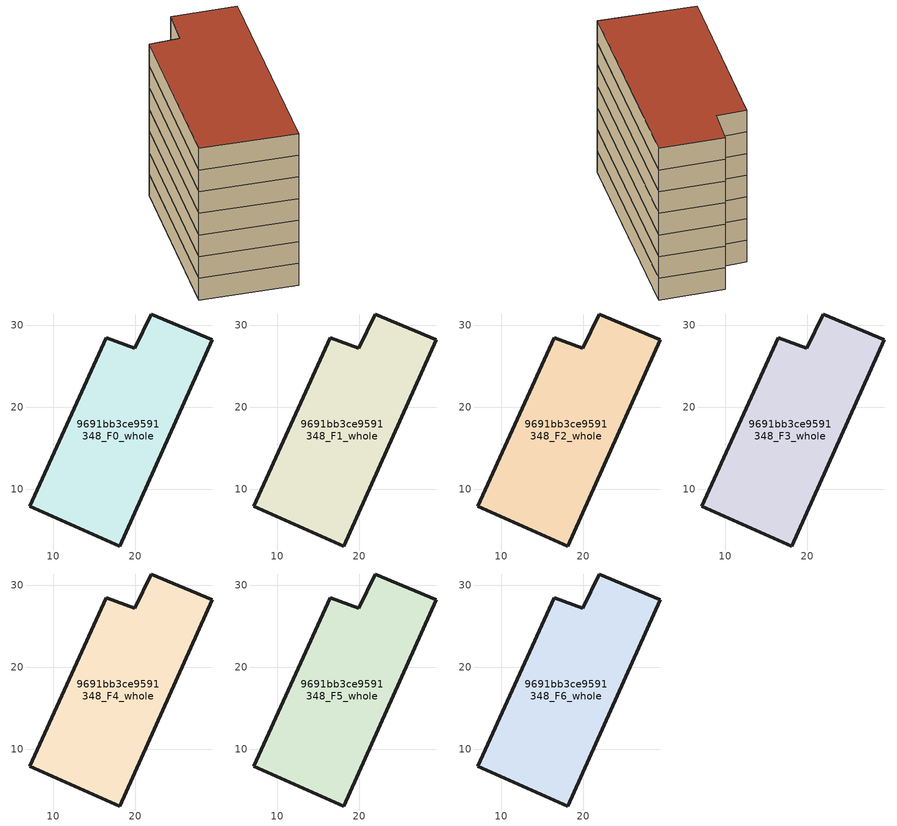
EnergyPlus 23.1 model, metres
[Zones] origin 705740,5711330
9691bb3ce9591348_F0_whole
 floor ground (EU_floor_Construction): 29.34,28.28 18.07,3.11 7.15,7.95 16.43,28.48 19.89,27.2 21.95,31.39 z0
 wall outside (EU_wall_Construction): 29.34,28.28 21.95,31.39 19.89,27.2 16.43,28.48 7.15,7.95 18.07,3.11 29.34,28.28 z0:3
9691bb3ce9591348_F1_whole
 floor to 9691bb3ce9591348_F0_whole (EU_floor_Construction): 29.34,28.28 18.07,3.11 7.15,7.95 16.43,28.48 19.89,27.2 21.95,31.39 z3
 wall outside (EU_wall_Construction): 29.34,28.28 21.95,31.39 19.89,27.2 16.43,28.48 7.15,7.95 18.07,3.11 29.34,28.28 z3:6
9691bb3ce9591348_F2_whole
 floor to 9691bb3ce9591348_F1_whole (EU_floor_Construction): 29.34,28.28 18.07,3.11 7.15,7.95 16.43,28.48 19.89,27.2 21.95,31.39 z6
 wall outside (EU_wall_Construction): 29.34,28.28 21.95,31.39 19.89,27.2 16.43,28.48 7.15,7.95 18.07,3.11 29.34,28.28 z6:9
9691bb3ce9591348_F3_whole
 floor to 9691bb3ce9591348_F2_whole (EU_floor_Construction): 29.34,28.28 18.07,3.11 7.15,7.95 16.43,28.48 19.89,27.2 21.95,31.39 z9
 wall outside (EU_wall_Construction): 29.34,28.28 21.95,31.39 19.89,27.2 16.43,28.48 7.15,7.95 18.07,3.11 29.34,28.28 z9:12
9691bb3ce9591348_F4_whole
 floor to 9691bb3ce9591348_F3_whole (EU_floor_Construction): 29.34,28.28 18.07,3.11 7.15,7.95 16.43,28.48 19.89,27.2 21.95,31.39 z12
 wall outside (EU_wall_Construction): 29.34,28.28 21.95,31.39 19.89,27.2 16.43,28.48 7.15,7.95 18.07,3.11 29.34,28.28 z12:15
9691bb3ce9591348_F5_whole
 floor to 9691bb3ce9591348_F4_whole (EU_floor_Construction): 29.34,28.28 18.07,3.11 7.15,7.95 16.43,28.48 19.89,27.2 21.95,31.39 z15
 wall outside (EU_wall_Construction): 29.34,28.28 21.95,31.39 19.89,27.2 16.43,28.48 7.15,7.95 18.07,3.11 29.34,28.28 z15:18
9691bb3ce9591348_F6_whole
 floor to 9691bb3ce9591348_F5_whole (EU_floor_Construction): 29.34,28.28 18.07,3.11 7.15,7.95 16.43,28.48 19.89,27.2 21.95,31.39 z18
 wall outside (EU_wall_Construction): 29.34,28.28 21.95,31.39 19.89,27.2 16.43,28.48 7.15,7.95 18.07,3.11 29.34,28.28 z18:21
 roof outside (EU_roof_Construction): 18.07,3.11 29.34,28.28 21.95,31.39 19.89,27.2 16.43,28.48 7.15,7.95 z21
[Building]
EU S2 Campaign: North Axis=0; Terrain=City; Solar Distribution=FullExterior
[Site:Location]
London: Latitude=51.5; Longitude=-0.5; Time Zone=0; Elevation=25
[SizingPeriod:WeatherFileDays]
AnnualSizingPeriod: Begin Month=1; Begin Day of Month=1; End Month=12; End Day of Month=31; Day of Week for Start Day=Monday; Use Weather File Daylight Saving Period=No; Use Weather File Rain and Snow Indicators=No
[MATERIAL]
EU_InternalMass_Material: Roughness=MediumRough; Thickness=0.1; Conductivity=1; Density=1800; Specific Heat=900; Thermal Absorptance=0.9; Solar Absorptance=0.7; Visible Absorptance=0.7
[MATERIAL:NOMASS] Roughness=MediumRough; Thermal Absorptance=0.9; Solar Absorptance=0.7; Visible Absorptance=0.7
Name | Thermal Resistance
EU_wall_NoMass | 1.04674
EU_roof_NoMass | 4.32442
EU_floor_NoMass | 2.04616
[CONSTRUCTION]
EU_wall_Construction: EU_wall_NoMass
EU_roof_Construction: EU_roof_NoMass
EU_floor_Construction: EU_floor_NoMass
EU_InternalMass_Construction: EU_InternalMass_Material
[ZONE] Type=1; Multiplier=1; Ceiling Height=autocalculate; Floor Area=autocalculate; Part of Total Floor Area=Yes
Name | Volume
9691bb3ce9591348_F0_whole | 926.563
9691bb3ce9591348_F1_whole; 9691bb3ce9591348_F2_whole; 9691bb3ce9591348_F3_whole; 9691bb3ce9591348_F4_whole; 9691bb3ce9591348_F5_whole; 9691bb3ce9591348_F6_whole | 926.562
[INTERNALMASS] Construction=EU_InternalMass_Construction; Surface Area=308.854
Name | Zone or ZoneList
9691bb3ce9591348_F0_whole_EU_InternalMass | 9691bb3ce9591348_F0_whole
9691bb3ce9591348_F1_whole_EU_InternalMass | 9691bb3ce9591348_F1_whole
9691bb3ce9591348_F2_whole_EU_InternalMass | 9691bb3ce9591348_F2_whole
9691bb3ce9591348_F3_whole_EU_InternalMass | 9691bb3ce9591348_F3_whole
9691bb3ce9591348_F4_whole_EU_InternalMass | 9691bb3ce9591348_F4_whole
9691bb3ce9591348_F5_whole_EU_InternalMass | 9691bb3ce9591348_F5_whole
9691bb3ce9591348_F6_whole_EU_InternalMass | 9691bb3ce9591348_F6_whole
[OTHEREQUIPMENT] Fuel Type=Electricity; Design Level Calculation Method=Watts/Area; Power per Zone Floor Area=1; Fraction Latent=0; Fraction Radiant=0; Fraction Lost=0; Carbon Dioxide Generation Rate=0; EndUse Subcategory=EU_Step8_InternalGains
Name | Zone or ZoneList or Space or SpaceList | Schedule
EU_Step8_InternalGain_9691bb3ce9591348_F0_whole_f000 | 9691bb3ce9591348_F0_whole | EU_Step8_GainSchedule_9691bb3ce9591348_F0_whole_f000
EU_Step8_InternalGain_9691bb3ce9591348_F1_whole_f000 | 9691bb3ce9591348_F1_whole | EU_Step8_GainSchedule_9691bb3ce9591348_F1_whole_f000
EU_Step8_InternalGain_9691bb3ce9591348_F2_whole_f000 | 9691bb3ce9591348_F2_whole | EU_Step8_GainSchedule_9691bb3ce9591348_F2_whole_f000
EU_Step8_InternalGain_9691bb3ce9591348_F3_whole_f000 | 9691bb3ce9591348_F3_whole | EU_Step8_GainSchedule_9691bb3ce9591348_F3_whole_f000
EU_Step8_InternalGain_9691bb3ce9591348_F4_whole_f000 | 9691bb3ce9591348_F4_whole | EU_Step8_GainSchedule_9691bb3ce9591348_F4_whole_f000
EU_Step8_InternalGain_9691bb3ce9591348_F5_whole_f000 | 9691bb3ce9591348_F5_whole | EU_Step8_GainSchedule_9691bb3ce9591348_F5_whole_f000
EU_Step8_InternalGain_9691bb3ce9591348_F6_whole_f000 | 9691bb3ce9591348_F6_whole | EU_Step8_GainSchedule_9691bb3ce9591348_F6_whole_f000
[ZONEVENTILATION:DESIGNFLOWRATE] Schedule=EU_AlwaysOn; Design Flow Rate Calculation Method=AirChanges/Hour; Air Changes per Hour=0.488719; Ventilation Type=Natural; Fan Pressure Rise=0; Fan Total Efficiency=1; Constant Term Coefficient=1; Temperature Term Coefficient=0; Velocity Term Coefficient=0; Velocity Squared Term Coefficient=0; Minimum Indoor Temperature=-100; Maximum Indoor Temperature=100; Delta Temperature=-100; Minimum Outdoor Temperature=-100; Maximum Outdoor Temperature=100; Maximum Wind Speed=40
Name | Zone or ZoneList or Space or SpaceList
EU_ConstantAir_9691bb3ce9591348_F0_whole | 9691bb3ce9591348_F0_whole
EU_ConstantAir_9691bb3ce9591348_F1_whole | 9691bb3ce9591348_F1_whole
EU_ConstantAir_9691bb3ce9591348_F2_whole | 9691bb3ce9591348_F2_whole
EU_ConstantAir_9691bb3ce9591348_F3_whole | 9691bb3ce9591348_F3_whole
EU_ConstantAir_9691bb3ce9591348_F4_whole | 9691bb3ce9591348_F4_whole
EU_ConstantAir_9691bb3ce9591348_F5_whole | 9691bb3ce9591348_F5_whole
EU_ConstantAir_9691bb3ce9591348_F6_whole | 9691bb3ce9591348_F6_whole
[HVACTEMPLATE:THERMOSTAT] Constant Heating Setpoint=20; Constant Cooling Setpoint=50
EU_HeatOnly_9691bb3ce9591348_F0_whole; EU_HeatOnly_9691bb3ce9591348_F1_whole; EU_HeatOnly_9691bb3ce9591348_F2_whole; EU_HeatOnly_9691bb3ce9591348_F3_whole; EU_HeatOnly_9691bb3ce9591348_F4_whole; EU_HeatOnly_9691bb3ce9591348_F5_whole; EU_HeatOnly_9691bb3ce9591348_F6_whole
[HVACTEMPLATE:ZONE:IDEALLOADSAIRSYSTEM] System Availability Schedule=EU_AlwaysOn; Maximum Heating Supply Air Temperature=50; Minimum Cooling Supply Air Temperature=13; Maximum Heating Supply Air Humidity Ratio=0.0156; Minimum Cooling Supply Air Humidity Ratio=0.0077; Heating Limit=NoLimit; Cooling Limit=NoLimit; Heating Availability Schedule=EU_AlwaysOn; Cooling Availability Schedule=EU_CoolingOff; Dehumidification Control Type=ConstantSensibleHeatRatio; Cooling Sensible Heat Ratio=0.7; Dehumidification Setpoint=60; Humidification Control Type=None; Humidification Setpoint=30; Outdoor Air Method=None; Outdoor Air Flow Rate per Person=0.00944; Outdoor Air Flow Rate per Zone Floor Area=0; Outdoor Air Flow Rate per Zone=0; Demand Controlled Ventilation Type=None; Outdoor Air Economizer Type=NoEconomizer; Heat Recovery Type=None; Sensible Heat Recovery Effectiveness=0.7; Latent Heat Recovery Effectiveness=0.65
Name | Template Thermostat
9691bb3ce9591348_F0_whole | EU_HeatOnly_9691bb3ce9591348_F0_whole
9691bb3ce9591348_F1_whole | EU_HeatOnly_9691bb3ce9591348_F1_whole
9691bb3ce9591348_F2_whole | EU_HeatOnly_9691bb3ce9591348_F2_whole
9691bb3ce9591348_F3_whole | EU_HeatOnly_9691bb3ce9591348_F3_whole
9691bb3ce9591348_F4_whole | EU_HeatOnly_9691bb3ce9591348_F4_whole
9691bb3ce9591348_F5_whole | EU_HeatOnly_9691bb3ce9591348_F5_whole
9691bb3ce9591348_F6_whole | EU_HeatOnly_9691bb3ce9591348_F6_whole
[SIZING:ZONE] Zone Cooling Design Supply Air Temperature Input Method=SupplyAirTemperature; Zone Cooling Design Supply Air Temperature=13; Zone Heating Design Supply Air Temperature Input Method=SupplyAirTemperature; Zone Heating Design Supply Air Temperature=50; Zone Cooling Design Supply Air Humidity Ratio=0.008; Zone Heating Design Supply Air Humidity Ratio=0.008; Cooling Design Air Flow Method=DesignDay; Cooling Design Air Flow Rate=0; Cooling Minimum Air Flow per Zone Floor Area=0.000762; Cooling Minimum Air Flow=0; Cooling Minimum Air Flow Fraction=0.2; Heating Design Air Flow Method=DesignDay; Heating Design Air Flow Rate=0; Heating Maximum Air Flow per Zone Floor Area=0.002032; Heating Maximum Air Flow=0.141576; Heating Maximum Air Flow Fraction=0.3; Account for Dedicated Outdoor Air System=No; Dedicated Outdoor Air System Control Strategy=NeutralSupplyAir; Dedicated Outdoor Air Low Setpoint Temperature for Design=autosize; Dedicated Outdoor Air High Setpoint Temperature for Design=autosize; Zone Load Sizing Method=Sensible Load Only No Latent Load; Zone Latent Cooling Design Supply Air Humidity Ratio Input Method=HumidityRatioDifference; Zone Cooling Design Supply Air Humidity Ratio Difference=0.005; Zone Latent Heating Design Supply Air Humidity Ratio Input Method=HumidityRatioDifference; Zone Humidification Design Supply Air Humidity Ratio Difference=0.005
9691bb3ce9591348_F0_whole; 9691bb3ce9591348_F1_whole; 9691bb3ce9591348_F2_whole; 9691bb3ce9591348_F3_whole; 9691bb3ce9591348_F4_whole; 9691bb3ce9591348_F5_whole; 9691bb3ce9591348_F6_whole
[SCHEDULE:CONSTANT]
Name | Hourly Value
EU_AlwaysOn | 1
EU_CoolingOff | 0
[SCHEDULE:FILE] Column Number=1; Rows to Skip at Top=0; Number of Hours of Data=8760; Column Separator=Comma; Interpolate to Timestep=No; Minutes per Item=60; Adjust Schedule for Daylight Savings=Yes
Name | File
EU_Step8_GainSchedule_9691bb3ce9591348_F0_whole_f000 | C:\Users\o_iseri\Desktop\OpenUBEM\openubem\outputs\eu_evidence\EU-11\GB-LDN-STDUNSTANS\idfs\9691bb3ce9591348\9691bb3ce9591348_F0_whole_f000_gain.csv
EU_Step8_GainSchedule_9691bb3ce9591348_F1_whole_f000 | C:\Users\o_iseri\Desktop\OpenUBEM\openubem\outputs\eu_evidence\EU-11\GB-LDN-STDUNSTANS\idfs\9691bb3ce9591348\9691bb3ce9591348_F1_whole_f000_gain.csv
EU_Step8_GainSchedule_9691bb3ce9591348_F2_whole_f000 | C:\Users\o_iseri\Desktop\OpenUBEM\openubem\outputs\eu_evidence\EU-11\GB-LDN-STDUNSTANS\idfs\9691bb3ce9591348\9691bb3ce9591348_F2_whole_f000_gain.csv
EU_Step8_GainSchedule_9691bb3ce9591348_F3_whole_f000 | C:\Users\o_iseri\Desktop\OpenUBEM\openubem\outputs\eu_evidence\EU-11\GB-LDN-STDUNSTANS\idfs\9691bb3ce9591348\9691bb3ce9591348_F3_whole_f000_gain.csv
EU_Step8_GainSchedule_9691bb3ce9591348_F4_whole_f000 | C:\Users\o_iseri\Desktop\OpenUBEM\openubem\outputs\eu_evidence\EU-11\GB-LDN-STDUNSTANS\idfs\9691bb3ce9591348\9691bb3ce9591348_F4_whole_f000_gain.csv
EU_Step8_GainSchedule_9691bb3ce9591348_F5_whole_f000 | C:\Users\o_iseri\Desktop\OpenUBEM\openubem\outputs\eu_evidence\EU-11\GB-LDN-STDUNSTANS\idfs\9691bb3ce9591348\9691bb3ce9591348_F5_whole_f000_gain.csv
EU_Step8_GainSchedule_9691bb3ce9591348_F6_whole_f000 | C:\Users\o_iseri\Desktop\OpenUBEM\openubem\outputs\eu_evidence\EU-11\GB-LDN-STDUNSTANS\idfs\9691bb3ce9591348\9691bb3ce9591348_F6_whole_f000_gain.csv
